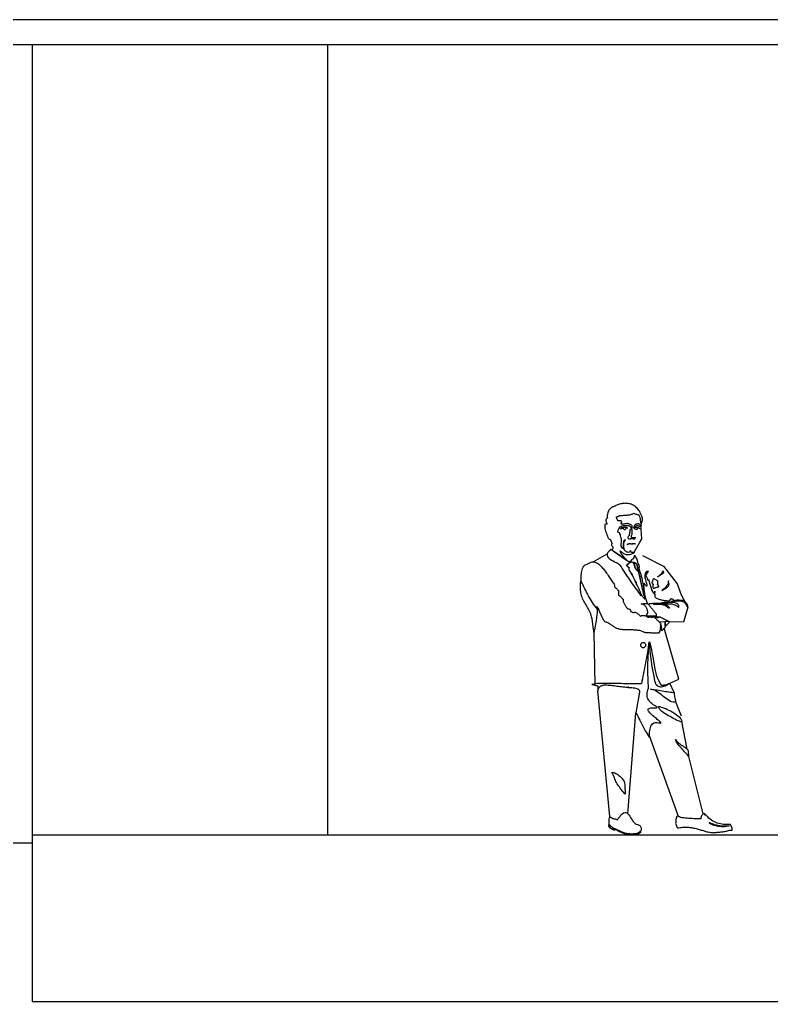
# Model space of a CAD drawing. Extents: x 11 to 592, y 33 to 88.
# Drawn here: x 230.74 to 267.39, y 39.67 to 87.53 of the extents above; entities that cross this region are included whole.
import ezdxf

# ---------------------------------------------------------------- set-up
doc = ezdxf.new("R2010")
doc.units = 0
doc.layers.get('0').update_dxf_attribs({"linetype": 'CONTINUOUS'})
doc.layers.add('MUROS', color=5, linetype='CONTINUOUS')
doc.layers.add('PISO', color=5, linetype='CONTINUOUS')

msp = doc.modelspace()

# ---------------------------------------------------------------- linework, layer by layer
at = {"linetype": 'CONTINUOUS'}
for points in [[(260.369, 61.145), (260.362, 61.154), (260.345, 61.173), (260.322, 61.197), (260.294, 61.227), (260.265, 61.261), (260.229, 61.296), (260.196, 61.335), (260.16, 61.376), (260.127, 61.419), (260.095, 61.46), (260.067, 61.501), (260.045, 61.542), (260.03, 61.58), (260.02, 61.613), (260.02, 61.643), (260.037, 61.624), (260.058, 61.604), (260.082, 61.581), (260.112, 61.557), (260.143, 61.533), (260.181, 61.511), (260.22, 61.49), (260.265, 61.473), (260.311, 61.458), (260.362, 61.451), (260.414, 61.451), (260.47, 61.457), (260.529, 61.471), (260.591, 61.496), (260.654, 61.529), (260.72, 61.576), (260.697, 61.565), (260.671, 61.554), (260.641, 61.548), (260.61, 61.548), (260.58, 61.555), (260.554, 61.574), (260.533, 61.606), (260.52, 61.654), (260.513, 61.609), (260.49, 61.581), (260.46, 61.566), (260.423, 61.561), (260.384, 61.565), (260.348, 61.574), (260.319, 61.585), (260.3, 61.596), (260.278, 61.622), (260.259, 61.639), (260.246, 61.65), (260.237, 61.66), (260.227, 61.669), (260.222, 61.682), (260.214, 61.701), (260.207, 61.727), (260.19, 61.848), (260.188, 61.947), (260.199, 62.023), (260.216, 62.081), (260.238, 62.124), (260.259, 62.154), (260.274, 62.174), (260.279, 62.187), (260.235, 62.163), (260.201, 62.122), (260.175, 62.066), (260.16, 62.003), (260.155, 61.932), (260.158, 61.859), (260.171, 61.787), (260.194, 61.719), (260.128, 61.762), (260.089, 61.809), (260.069, 61.857), (260.063, 61.913), (260.067, 61.973), (260.074, 62.044), (260.084, 62.122), (260.087, 62.212), (260.067, 62.255), (260.052, 62.307), (260.039, 62.361), (260.024, 62.417), (260.005, 62.465), (259.979, 62.506), (259.942, 62.534), (259.894, 62.543), (259.918, 62.64), (259.944, 62.711), (259.976, 62.762), (260.009, 62.797), (260.045, 62.821), (260.082, 62.838), (260.121, 62.855), (260.158, 62.873), (260.438, 62.873), (260.445, 62.864), (260.455, 62.857), (260.464, 62.849), (260.475, 62.844), (260.486, 62.834), (260.5, 62.825), (260.514, 62.812), (260.533, 62.795), (260.542, 62.777), (260.546, 62.758), (260.546, 62.737), (260.542, 62.715), (260.535, 62.696), (260.524, 62.678), (260.507, 62.663), (260.488, 62.652), (260.486, 62.594), (260.483, 62.543), (260.477, 62.499), (260.472, 62.46), (260.462, 62.422), (260.447, 62.389), (260.429, 62.355), (260.403, 62.322), (260.397, 62.305), (260.395, 62.288), (260.397, 62.271), (260.403, 62.256), (260.41, 62.241), (260.419, 62.23), (260.432, 62.219), (260.445, 62.212), (260.459, 62.21), (260.47, 62.212), (260.479, 62.217), (260.488, 62.223), (260.498, 62.227), (260.509, 62.23), (260.52, 62.23), (260.533, 62.227), (260.567, 62.241), (260.602, 62.241), (260.636, 62.232), (260.667, 62.219), (260.697, 62.213), (260.723, 62.219), (260.746, 62.247), (260.764, 62.303), (260.747, 62.286), (260.731, 62.273), (260.718, 62.266), (260.703, 62.262), (260.69, 62.26), (260.677, 62.262), (260.664, 62.264), (260.652, 62.266), (260.576, 62.281), (260.565, 62.323), (260.569, 62.368), (260.58, 62.411), (260.6, 62.445), (260.6, 62.504), (260.608, 62.644), (260.587, 62.687), (260.587, 62.734), (260.595, 62.786), (260.6, 62.846), (260.57, 62.879), (260.539, 62.905), (260.507, 62.926), (260.475, 62.942), (260.442, 62.952), (260.408, 62.959), (260.376, 62.961), (260.343, 62.961), (260.307, 62.957), (260.274, 62.954), (260.24, 62.948), (260.205, 62.942), (260.171, 62.937), (260.136, 62.931), (260.102, 62.929), (260.067, 62.928), (260.071, 62.959), (260.078, 63), (260.086, 63.041), (260.089, 63.071), (260.084, 63.08), (260.071, 63.086), (260.048, 63.092), (260.022, 63.093), (259.994, 63.095), (259.963, 63.097), (259.933, 63.097), (259.905, 63.097), (259.895, 63.12), (259.884, 63.144), (259.871, 63.17), (259.86, 63.196), (259.851, 63.222), (259.841, 63.248), (259.836, 63.272), (259.834, 63.295), (259.853, 63.297), (259.877, 63.304), (259.901, 63.314), (259.927, 63.325), (259.953, 63.334), (259.977, 63.343), (260.002, 63.351), (260.02, 63.353), (260.052, 63.356), (260.089, 63.36), (260.128, 63.364), (260.17, 63.366), (260.214, 63.369), (260.259, 63.371), (260.306, 63.373), (260.352, 63.377), (260.399, 63.382), (260.445, 63.388), (260.488, 63.396), (260.531, 63.405), (260.57, 63.416), (260.608, 63.429), (260.641, 63.446), (260.669, 63.466), (260.695, 63.455), (260.723, 63.446), (260.749, 63.435), (260.777, 63.425), (260.805, 63.418), (260.837, 63.412), (260.869, 63.409), (260.902, 63.407), (260.927, 63.377), (260.945, 63.345), (260.962, 63.312), (260.973, 63.278), (260.982, 63.243), (260.99, 63.205), (260.992, 63.166), (260.994, 63.125), (261.035, 62.86), (261.031, 62.844), (261.023, 62.846), (261.01, 62.86), (260.994, 62.883), (260.973, 62.907), (260.951, 62.929), (260.928, 62.942), (260.904, 62.944), (260.856, 62.944), (260.816, 62.941), (260.783, 62.931), (260.757, 62.918), (260.733, 62.9), (260.712, 62.872), (260.695, 62.834), (260.677, 62.786), (260.854, 62.883), (260.902, 62.859), (260.936, 62.844), (260.958, 62.834), (260.975, 62.831), (260.986, 62.832), (260.997, 62.836), (261.01, 62.844), (261.029, 62.851), (261.027, 62.885), (261.035, 62.928), (261.048, 62.978), (261.066, 63.03), (261.083, 63.082), (261.096, 63.133), (261.105, 63.174), (261.104, 63.207), (261.081, 63.285), (261.055, 63.358), (261.027, 63.425), (260.997, 63.489), (260.966, 63.547), (260.932, 63.601), (260.895, 63.651), (260.857, 63.696), (260.818, 63.737), (260.777, 63.774), (260.734, 63.808), (260.692, 63.835), (260.647, 63.862), (260.6, 63.884), (260.554, 63.903), (260.507, 63.919), (260.459, 63.931), (260.41, 63.94), (260.362, 63.947), (260.313, 63.949), (260.265, 63.951), (260.216, 63.949), (260.168, 63.946), (260.121, 63.938), (260.073, 63.931), (260.026, 63.919), (259.981, 63.906), (259.936, 63.891), (259.892, 63.877), (259.849, 63.858), (259.808, 63.839), (259.769, 63.819), (259.748, 63.809), (259.722, 63.798), (259.69, 63.787), (259.655, 63.772), (259.616, 63.752), (259.573, 63.724), (259.528, 63.686), (259.483, 63.638), (259.467, 63.612), (259.446, 63.578), (259.427, 63.533), (259.411, 63.483), (259.396, 63.427), (259.388, 63.366), (259.388, 63.3), (259.398, 63.233), (259.368, 63.222), (259.345, 63.202), (259.331, 63.172), (259.323, 63.133), (259.323, 63.09), (259.332, 63.041), (259.349, 62.989), (259.377, 62.937), (259.364, 62.935), (259.36, 62.937), (259.351, 62.939), (259.327, 62.929), (259.295, 62.929), (259.275, 62.913), (259.263, 62.881), (259.26, 62.84), (259.263, 62.788), (259.275, 62.728), (259.29, 62.665), (259.308, 62.598), (259.329, 62.529), (259.351, 62.461), (259.375, 62.398), (259.4, 62.342), (259.42, 62.292), (259.441, 62.253), (259.455, 62.227), (259.467, 62.213), (259.476, 62.21), (259.485, 62.208), (259.493, 62.204), (259.502, 62.202), (259.511, 62.199), (259.523, 62.195), (259.534, 62.191), (259.547, 62.187), (259.549, 62.172), (259.556, 62.15), (259.565, 62.122), (259.577, 62.096), (259.586, 62.068), (259.595, 62.046), (259.603, 62.031), (259.605, 62.025), (259.623, 61.992), (259.601, 61.965), (259.595, 61.939), (259.601, 61.913), (259.614, 61.891), (259.633, 61.869), (259.649, 61.85), (259.662, 61.833), (259.668, 61.82), (259.657, 61.813), (259.657, 61.794), (259.659, 61.768), (259.661, 61.744), (259.629, 61.686), (259.647, 61.665), (259.675, 61.637), (259.711, 61.606), (259.741, 61.581), (259.741, 61.581), (260.369, 61.145)], [(260.365, 62.747), (260.362, 62.75), (260.358, 62.754), (260.354, 62.756), (260.35, 62.758), (260.321, 62.769), (260.291, 62.777), (260.259, 62.78), (260.227, 62.782), (260.196, 62.78), (260.166, 62.777), (260.134, 62.769), (260.104, 62.758), (260.097, 62.754), (260.086, 62.749), (260.074, 62.741), (260.063, 62.734), (260.052, 62.724), (260.041, 62.715), (260.033, 62.706), (260.03, 62.696), (260.03, 62.693), (260.045, 62.706), (260.06, 62.715), (260.076, 62.724), (260.095, 62.732), (260.114, 62.739), (260.13, 62.745), (260.147, 62.752), (260.164, 62.76), (260.164, 62.75), (260.164, 62.743), (260.164, 62.734), (260.166, 62.726), (260.179, 62.704), (260.197, 62.689), (260.218, 62.68), (260.242, 62.678), (260.263, 62.683), (260.283, 62.695), (260.298, 62.713), (260.306, 62.737), (260.306, 62.739), (260.306, 62.741), (260.304, 62.743), (260.304, 62.745), (260.304, 62.747), (260.306, 62.75), (260.307, 62.752), (260.309, 62.754), (260.324, 62.754), (260.337, 62.752), (260.348, 62.749), (260.362, 62.743), (260.363, 62.743), (260.363, 62.745), (260.365, 62.745), (260.365, 62.747)], [(260.66, 62.737), (260.664, 62.743), (260.665, 62.749), (260.669, 62.754), (260.673, 62.758), (260.701, 62.769), (260.729, 62.778), (260.757, 62.784), (260.785, 62.79), (260.813, 62.79), (260.843, 62.786), (260.871, 62.78), (260.898, 62.769), (260.904, 62.767), (260.91, 62.765), (260.913, 62.764), (260.919, 62.762), (260.927, 62.756), (260.934, 62.75), (260.945, 62.741), (260.956, 62.73), (260.958, 62.706), (260.947, 62.719), (260.936, 62.73), (260.925, 62.739), (260.915, 62.747), (260.902, 62.752), (260.889, 62.758), (260.874, 62.762), (260.856, 62.767), (260.856, 62.756), (260.854, 62.741), (260.852, 62.726), (260.85, 62.717), (260.837, 62.695), (260.82, 62.68), (260.8, 62.67), (260.779, 62.668), (260.759, 62.674), (260.74, 62.685), (260.725, 62.702), (260.718, 62.726), (260.718, 62.728), (260.72, 62.732), (260.72, 62.734), (260.72, 62.736), (260.72, 62.739), (260.72, 62.747), (260.72, 62.752), (260.72, 62.758), (260.712, 62.758), (260.705, 62.756), (260.697, 62.752), (260.692, 62.749), (260.684, 62.745), (260.677, 62.739), (260.669, 62.736), (260.664, 62.732), (260.662, 62.732), (260.662, 62.734), (260.66, 62.736), (260.66, 62.737)], [(260.345, 61.947), (260.36, 61.949), (260.375, 61.952), (260.391, 61.958), (260.41, 61.964), (260.427, 61.971), (260.444, 61.979), (260.459, 61.984), (260.472, 61.992), (260.481, 61.988), (260.49, 61.986), (260.501, 61.986), (260.511, 61.986), (260.522, 61.986), (260.531, 61.984), (260.541, 61.98), (260.548, 61.975), (260.572, 61.977), (260.598, 61.982), (260.623, 61.988), (260.649, 61.993), (260.671, 61.995), (260.695, 61.995), (260.716, 61.992), (260.736, 61.979), (260.753, 61.971), (260.762, 61.979), (260.761, 61.982), (260.744, 61.971), (260.736, 61.977), (260.727, 61.982), (260.718, 61.984), (260.706, 61.984), (260.697, 61.984), (260.686, 61.982), (260.677, 61.98), (260.667, 61.979), (260.647, 61.973), (260.626, 61.969), (260.61, 61.967), (260.591, 61.965), (260.572, 61.965), (260.555, 61.967), (260.535, 61.971), (260.514, 61.975), (260.492, 61.977), (260.468, 61.975), (260.442, 61.969), (260.416, 61.964), (260.391, 61.956), (260.371, 61.951), (260.354, 61.947), (260.345, 61.947)], [(259.578, 61.699), (259.483, 61.621), (259.422, 61.548), (259.388, 61.483), (259.381, 61.421), (259.394, 61.365), (259.427, 61.313), (259.474, 61.264), (259.534, 61.222), (259.601, 61.181), (259.672, 61.141), (259.744, 61.106), (259.815, 61.071), (259.879, 61.039), (259.935, 61.005), (259.977, 60.974), (260.004, 60.942), (260.058, 60.851), (260.114, 60.759), (260.171, 60.668), (260.231, 60.575), (260.291, 60.483), (260.352, 60.39), (260.416, 60.299), (260.479, 60.207), (260.542, 60.118), (260.606, 60.028), (260.669, 59.939), (260.733, 59.853), (260.794, 59.767), (260.854, 59.685), (260.913, 59.603), (260.971, 59.525), (261.029, 59.449), (261.035, 59.475), (261.031, 59.51), (261.022, 59.551), (261.007, 59.6), (260.986, 59.654), (260.962, 59.71), (260.936, 59.769), (260.908, 59.831), (260.878, 59.892), (260.848, 59.954), (260.818, 60.012), (260.79, 60.068), (260.766, 60.12), (260.744, 60.164), (260.727, 60.204), (260.716, 60.233), (260.701, 60.276), (260.673, 60.334), (260.637, 60.401), (260.596, 60.472), (260.555, 60.543), (260.516, 60.606), (260.485, 60.657), (260.46, 60.688), (260.46, 60.802), (260.444, 60.813), (260.425, 60.824), (260.408, 60.836), (260.391, 60.849), (260.373, 60.864), (260.356, 60.879), (260.337, 60.897), (260.321, 60.918), (260.347, 60.949), (260.375, 60.979), (260.401, 61.007), (260.429, 61.033), (260.457, 61.054), (260.488, 61.071), (260.52, 61.082), (260.554, 61.086), (260.513, 61.089), (260.466, 61.102), (260.418, 61.123), (260.363, 61.149), (260.309, 61.181), (260.252, 61.216), (260.194, 61.255), (260.136, 61.298), (260.076, 61.341), (260.019, 61.384), (259.961, 61.427), (259.907, 61.468), (259.853, 61.507), (259.804, 61.54), (259.757, 61.572), (259.716, 61.596), (259.707, 61.6), (259.696, 61.609), (259.681, 61.622), (259.664, 61.637), (259.647, 61.654), (259.625, 61.673), (259.603, 61.688), (259.578, 61.699)], [(260.727, 61.429), (260.738, 61.395), (260.757, 61.356), (260.777, 61.315), (260.8, 61.272), (260.822, 61.227), (260.841, 61.186), (260.852, 61.147), (260.857, 61.113), (260.856, 61.099), (260.863, 61.069), (260.88, 61.03), (260.9, 60.983), (260.919, 60.934), (260.934, 60.888), (260.941, 60.851), (260.936, 60.824), (260.917, 60.841), (260.912, 60.828), (260.919, 60.787), (260.938, 60.728), (260.96, 60.653), (260.988, 60.571), (261.016, 60.485), (261.042, 60.403), (261.07, 60.299), (261.094, 60.183), (261.117, 60.06), (261.133, 59.933), (261.15, 59.805), (261.161, 59.68), (261.173, 59.562), (261.18, 59.454), (261.176, 59.46), (261.161, 59.527), (261.137, 59.642), (261.109, 59.788), (261.078, 59.948), (261.044, 60.107), (261.014, 60.248), (260.986, 60.356), (260.962, 60.444), (260.939, 60.534), (260.917, 60.621), (260.897, 60.707), (260.876, 60.787), (260.859, 60.862), (260.844, 60.925), (260.833, 60.977), (260.673, 61.063), (260.486, 61.086), (260.524, 61.127), (260.563, 61.166), (260.604, 61.205), (260.641, 61.244), (260.675, 61.285), (260.701, 61.328), (260.72, 61.376), (260.727, 61.429)], [(261.974, 57.912), (261.97, 57.864), (261.961, 57.812), (261.954, 57.759), (261.95, 57.713), (261.879, 57.627), (261.846, 57.627), (261.805, 57.627), (261.76, 57.627), (261.709, 57.627), (261.657, 57.627), (261.601, 57.629), (261.547, 57.629), (261.491, 57.631), (261.437, 57.633), (261.387, 57.634), (261.34, 57.636), (261.297, 57.638), (261.262, 57.642), (261.234, 57.646), (261.214, 57.649), (261.204, 57.655), (261.169, 57.675), (261.133, 57.692), (261.094, 57.709), (261.057, 57.722), (261.018, 57.733), (260.977, 57.743), (260.936, 57.752), (260.893, 57.758), (260.852, 57.763), (260.809, 57.769), (260.764, 57.771), (260.72, 57.772), (260.677, 57.774), (260.632, 57.776), (260.585, 57.776), (260.541, 57.776), (260.496, 57.776), (260.451, 57.776), (260.406, 57.776), (260.36, 57.776), (260.315, 57.778), (260.272, 57.778), (260.227, 57.782), (260.183, 57.784), (260.14, 57.787), (260.097, 57.793), (260.056, 57.799), (260.015, 57.806), (259.974, 57.815), (259.935, 57.826), (259.895, 57.84), (259.858, 57.854), (259.826, 57.868), (259.793, 57.884), (259.757, 57.905), (259.72, 57.927), (259.683, 57.953), (259.646, 57.979), (259.606, 58.005), (259.567, 58.033), (259.528, 58.06), (259.489, 58.084), (259.45, 58.106), (259.413, 58.127), (259.377, 58.143), (259.342, 58.157), (259.308, 58.164), (259.276, 58.168), (259.25, 58.203), (259.222, 58.244), (259.196, 58.291), (259.168, 58.341), (259.142, 58.395), (259.116, 58.451), (259.09, 58.509), (259.064, 58.567), (259.04, 58.623), (259.015, 58.679), (258.993, 58.729), (258.973, 58.777), (258.952, 58.818), (258.933, 58.856), (258.918, 58.884), (258.904, 58.904), (258.885, 58.913), (258.887, 58.878), (258.898, 58.828), (258.904, 58.79), (258.84, 58.871), (258.781, 58.951), (258.723, 59.031), (258.669, 59.113), (258.616, 59.195), (258.566, 59.277), (258.519, 59.361), (258.473, 59.445), (258.426, 59.531), (258.382, 59.616), (258.339, 59.702), (258.294, 59.788), (258.251, 59.876), (258.206, 59.963), (258.161, 60.053), (258.115, 60.142), (258.115, 60.189), (258.115, 60.243), (258.117, 60.304), (258.119, 60.37), (258.122, 60.437), (258.13, 60.508), (258.137, 60.578), (258.15, 60.647), (258.165, 60.713), (258.186, 60.776), (258.208, 60.832), (258.238, 60.882), (258.272, 60.923), (258.313, 60.955), (258.359, 60.974), (258.411, 60.981), (258.521, 61.05), (258.564, 61.072), (258.609, 61.089), (258.652, 61.099), (258.695, 61.1), (258.74, 61.097), (258.782, 61.087), (258.825, 61.072), (258.868, 61.052), (258.911, 61.026), (258.954, 60.998), (258.997, 60.964), (259.038, 60.927), (259.079, 60.888), (259.12, 60.845), (259.161, 60.798), (259.202, 60.752), (259.241, 60.701), (259.28, 60.649), (259.317, 60.597), (259.355, 60.545), (259.392, 60.491), (259.427, 60.439), (259.463, 60.385), (259.498, 60.332), (259.532, 60.282), (259.565, 60.232), (259.597, 60.183), (259.627, 60.137), (259.657, 60.094), (259.687, 60.053), (259.715, 60.015), (259.741, 59.982), (259.741, 59.868), (259.767, 59.855), (259.793, 59.838), (259.817, 59.816), (259.843, 59.793), (259.866, 59.769), (259.888, 59.743), (259.909, 59.719), (259.927, 59.696), (259.927, 59.471), (259.953, 59.458), (259.983, 59.439), (260.013, 59.419), (260.043, 59.393), (260.074, 59.365), (260.104, 59.335), (260.132, 59.303), (260.16, 59.271), (260.16, 59.16), (260.181, 59.132), (260.199, 59.104), (260.218, 59.074), (260.233, 59.042), (260.25, 59.01), (260.265, 58.981), (260.279, 58.951), (260.296, 58.923), (260.313, 58.895), (260.33, 58.871), (260.35, 58.848), (260.371, 58.828), (260.395, 58.813), (260.421, 58.8), (260.451, 58.792), (260.485, 58.79), (260.501, 58.768), (260.516, 58.744), (260.527, 58.714), (260.531, 58.677), (260.548, 58.675), (260.563, 58.671), (260.574, 58.665), (260.587, 58.66), (260.596, 58.651), (260.606, 58.641), (260.615, 58.63), (260.624, 58.619), (260.641, 58.621), (260.658, 58.624), (260.675, 58.628), (260.692, 58.634), (260.706, 58.639), (260.72, 58.645), (260.731, 58.647), (260.742, 58.649), (260.777, 58.636), (260.811, 58.617), (260.846, 58.595), (260.878, 58.57), (260.91, 58.542), (260.941, 58.513), (260.969, 58.481), (260.995, 58.449), (261.018, 58.459), (261.04, 58.468), (261.063, 58.475), (261.087, 58.481), (261.109, 58.485), (261.133, 58.486), (261.156, 58.486), (261.18, 58.486), (261.202, 58.483), (261.225, 58.477), (261.247, 58.47), (261.268, 58.459), (261.288, 58.447), (261.309, 58.432), (261.327, 58.416), (261.346, 58.395), (261.365, 58.397), (261.383, 58.399), (261.404, 58.403), (261.426, 58.408), (261.448, 58.414), (261.469, 58.418), (261.488, 58.419), (261.506, 58.421), (261.555, 58.363), (261.6, 58.421), (261.618, 58.421), (261.637, 58.419), (261.659, 58.419), (261.68, 58.418), (261.702, 58.416), (261.726, 58.414), (261.749, 58.412), (261.773, 58.412), (261.795, 58.41), (261.818, 58.41), (261.838, 58.41), (261.86, 58.41), (261.879, 58.412), (261.898, 58.414), (261.913, 58.418), (261.928, 58.421), (261.915, 58.395), (261.892, 58.38), (261.866, 58.375), (261.836, 58.376), (261.801, 58.38), (261.765, 58.388), (261.728, 58.393), (261.693, 58.395), (261.711, 58.375), (261.728, 58.354), (261.747, 58.334), (261.765, 58.315), (261.786, 58.294), (261.805, 58.276), (261.825, 58.257), (261.844, 58.239), (261.862, 58.22), (261.883, 58.201), (261.901, 58.183), (261.922, 58.162), (261.941, 58.143), (261.959, 58.123), (261.976, 58.102), (261.995, 58.082), (261.991, 58.061), (261.984, 58.039), (261.976, 58.019), (261.972, 57.996), (261.995, 57.972), (262.006, 57.959), (262.011, 57.953), (262.01, 57.953), (262.004, 57.951), (261.997, 57.948), (261.985, 57.935), (261.974, 57.912)], [(260.537, 61.08), (260.522, 61.078), (260.485, 61.065), (260.449, 61.043), (260.416, 61.009), (260.382, 60.968), (260.348, 60.918), (260.36, 60.906), (260.371, 60.893), (260.382, 60.88), (260.395, 60.867), (260.408, 60.854), (260.423, 60.841), (260.436, 60.83), (260.451, 60.819), (260.451, 60.808), (260.451, 60.808)], [(261.139, 59.633), (261.122, 59.695), (261.087, 59.846), (261.055, 59.999), (261.025, 60.148), (260.994, 60.293), (260.958, 60.431), (260.919, 60.556), (260.902, 60.597), (260.887, 60.625), (260.872, 60.647), (260.857, 60.664), (260.841, 60.679), (260.822, 60.696), (260.798, 60.718), (260.768, 60.75), (260.762, 60.778), (260.749, 60.811), (260.74, 60.841), (260.742, 60.862), (260.74, 60.897), (260.736, 60.929), (260.729, 60.959), (260.72, 60.985), (260.706, 61.009), (260.688, 61.031), (260.667, 61.05), (260.641, 61.067), (260.641, 61.067), (260.641, 61.067)], [(260.649, 61.084), (260.675, 61.082), (260.701, 61.074), (260.725, 61.063), (260.749, 61.048), (260.774, 61.031), (260.796, 61.013), (260.816, 60.992), (260.835, 60.97), (260.837, 60.91), (260.843, 60.86), (260.852, 60.815), (260.863, 60.774), (260.878, 60.735), (260.893, 60.694), (260.91, 60.651), (260.928, 60.601), (260.872, 60.646), (260.828, 60.692), (260.792, 60.744), (260.762, 60.8), (260.734, 60.862), (260.708, 60.929), (260.68, 61.002), (260.649, 61.084)], [(260.526, 60.591), (260.537, 60.578), (260.561, 60.547), (260.583, 60.509), (260.604, 60.472), (260.624, 60.431), (260.641, 60.394), (260.641, 60.394)], [(261.167, 59.866), (261.169, 59.76), (261.178, 59.65), (261.195, 59.542), (261.217, 59.434), (261.245, 59.329), (261.277, 59.229), (261.309, 59.132), (261.344, 59.044), (261.361, 59.05), (261.389, 59.053), (261.422, 59.059), (261.462, 59.063), (261.506, 59.068), (261.555, 59.072), (261.605, 59.076), (261.657, 59.079), (261.709, 59.081), (261.76, 59.083), (261.808, 59.083), (261.855, 59.083), (261.894, 59.081), (261.928, 59.079), (261.954, 59.076), (261.972, 59.07), (262, 59.085), (262.028, 59.098), (262.06, 59.109), (262.092, 59.117), (262.125, 59.124), (262.161, 59.13), (262.196, 59.133), (262.23, 59.137), (262.265, 59.139), (262.3, 59.139), (262.334, 59.139), (262.368, 59.139), (262.399, 59.139), (262.431, 59.137), (262.461, 59.137), (262.487, 59.137), (262.53, 59.186), (262.623, 59.186), (262.619, 59.215), (262.608, 59.24), (262.591, 59.258), (262.571, 59.273), (262.548, 59.286), (262.524, 59.294), (262.502, 59.297), (262.483, 59.299), (262.39, 59.186), (262.351, 59.186), (262.308, 59.187), (262.267, 59.191), (262.222, 59.197), (262.179, 59.202), (262.135, 59.21), (262.092, 59.219), (262.047, 59.229), (262.004, 59.24), (261.961, 59.253), (261.92, 59.266), (261.879, 59.281), (261.842, 59.297), (261.805, 59.316), (261.771, 59.335), (261.739, 59.355), (261.717, 59.385), (261.717, 59.465), (261.713, 59.609), (261.702, 59.674), (261.682, 59.518), (261.644, 59.573), (261.603, 59.648), (261.564, 59.739), (261.525, 59.84), (261.49, 59.941), (261.462, 60.041), (261.445, 60.131), (261.437, 60.205), (261.368, 60.205), (261.365, 60.23), (261.357, 60.256), (261.344, 60.288), (261.331, 60.319), (261.314, 60.349), (261.299, 60.381), (261.286, 60.407), (261.275, 60.431), (261.284, 60.453), (261.296, 60.478), (261.309, 60.504), (261.324, 60.53), (261.34, 60.556), (261.355, 60.582), (261.374, 60.606), (261.391, 60.629), (261.297, 60.629), (261.242, 60.532), (261.221, 60.435), (261.225, 60.336), (261.247, 60.241), (261.273, 60.146), (261.297, 60.056), (261.309, 59.971), (261.297, 59.892), (261.286, 59.915), (261.273, 59.939), (261.256, 59.965), (261.24, 59.989), (261.223, 60.012), (261.206, 60.032), (261.193, 60.049), (261.182, 60.064), (261.174, 59.987), (261.161, 59.952), (261.156, 59.924), (261.167, 59.866)], [(262.097, 60.666), (262.077, 60.612), (262.052, 60.565), (262.025, 60.522), (261.993, 60.483), (261.957, 60.448), (261.918, 60.418), (261.877, 60.388), (261.831, 60.362), (262.148, 60.571), (262.144, 60.591), (262.133, 60.614), (262.116, 60.638), (262.097, 60.666)], [(258.812, 58.908), (258.816, 58.902), (258.846, 58.856), (258.874, 58.811), (258.9, 58.77), (258.894, 58.707), (258.889, 58.619), (258.879, 58.509), (258.866, 58.378), (258.848, 58.227), (258.82, 58.056), (258.784, 57.866), (258.736, 57.657), (258.732, 57.672), (258.726, 57.73), (258.717, 57.819), (258.704, 57.933), (258.689, 58.06), (258.67, 58.19), (258.648, 58.313), (258.624, 58.421), (258.605, 58.49), (258.581, 58.557), (258.555, 58.623), (258.525, 58.688), (258.493, 58.753), (258.46, 58.817), (258.424, 58.88), (258.389, 58.941), (258.354, 59.005), (258.316, 59.066), (258.283, 59.128), (258.247, 59.189), (258.216, 59.251), (258.186, 59.314), (258.16, 59.376), (258.135, 59.439), (258.111, 59.518), (258.094, 59.616), (258.081, 59.728), (258.074, 59.846), (258.074, 59.959), (258.079, 60.064), (258.094, 60.15), (258.115, 60.207), (258.115, 60.207), (258.115, 60.207)], [(260.805, 60.038), (260.805, 60.086), (260.781, 60.116), (260.757, 60.15), (260.736, 60.187), (260.725, 60.207), (260.725, 60.209)], [(260.725, 60.209), (260.725, 60.209)], [(260.805, 60.038), (260.805, 60.038)], [(261.853, 60.019), (261.853, 60.161), (261.834, 60.174), (261.81, 60.189), (261.784, 60.207), (261.756, 60.226), (261.728, 60.245), (261.698, 60.26), (261.67, 60.269), (261.642, 60.273), (261.628, 60.25), (261.614, 60.224), (261.605, 60.198), (261.596, 60.172), (261.587, 60.146), (261.577, 60.12), (261.566, 60.095), (261.551, 60.073), (261.62, 59.987), (261.607, 59.946), (261.601, 59.903), (261.607, 59.861), (261.62, 59.82), (261.655, 59.821), (261.691, 59.829), (261.724, 59.836), (261.76, 59.847), (261.795, 59.857), (261.831, 59.864), (261.864, 59.872), (261.9, 59.874), (261.896, 59.896), (261.888, 59.918), (261.879, 59.941), (261.875, 59.961), (261.866, 59.963), (261.857, 59.971), (261.846, 59.98), (261.838, 59.991), (261.834, 60), (261.834, 60.01), (261.84, 60.017), (261.853, 60.019)], [(262.364, 60.168), (262.362, 60.137), (262.358, 60.099), (262.353, 60.064), (262.351, 60.03), (262.323, 59.997), (262.299, 59.961), (262.274, 59.926), (262.252, 59.889), (262.226, 59.853), (262.196, 59.82), (262.162, 59.792), (262.123, 59.767), (262.118, 59.765), (262.108, 59.758), (262.097, 59.749), (262.086, 59.739), (262.073, 59.726), (262.062, 59.715), (262.052, 59.706), (262.047, 59.698), (262.066, 59.708), (262.088, 59.719), (262.114, 59.732), (262.142, 59.747), (262.172, 59.764), (262.202, 59.78), (262.232, 59.801), (262.263, 59.823), (262.291, 59.846), (262.319, 59.868), (262.343, 59.894), (262.364, 59.92), (262.381, 59.946), (262.394, 59.974), (262.401, 60.002), (262.401, 60.03), (262.394, 60.064), (262.377, 60.12), (262.364, 60.166), (262.364, 60.168)], [(261.027, 59.525), (261.035, 59.506), (261.059, 59.45), (261.066, 59.45), (261.085, 59.435), (261.109, 59.409), (261.139, 59.378), (261.167, 59.346), (261.191, 59.318), (261.208, 59.301), (261.21, 59.297), (261.21, 59.408), (261.176, 59.508), (261.176, 59.508)], [(261.324, 59.072), (261.357, 59.044), (261.391, 59.016), (261.421, 58.986), (261.45, 58.956), (261.48, 58.925), (261.508, 58.893), (261.534, 58.859), (261.56, 58.828), (261.587, 58.794), (261.613, 58.761), (261.637, 58.727), (261.663, 58.693), (261.687, 58.66), (261.713, 58.626), (261.737, 58.595), (261.764, 58.563), (261.764, 58.449), (261.346, 58.449), (261.299, 58.507), (261.368, 58.589), (261.366, 58.626), (261.363, 58.665), (261.355, 58.705), (261.344, 58.744), (261.331, 58.783), (261.314, 58.82), (261.297, 58.858), (261.277, 58.891), (261.253, 58.923), (261.229, 58.953), (261.202, 58.979), (261.173, 59.001), (261.143, 59.02), (261.111, 59.033), (261.078, 59.04), (261.044, 59.044), (261.061, 59.051), (261.079, 59.057), (261.096, 59.057), (261.113, 59.059), (261.132, 59.059), (261.148, 59.059), (261.165, 59.064), (261.182, 59.072), (261.324, 59.072)], [(262.148, 59.104), (262.189, 59.105), (262.235, 59.109), (262.287, 59.115), (262.342, 59.12), (262.399, 59.126), (262.459, 59.13), (262.519, 59.132), (262.576, 59.132), (262.632, 59.128), (262.685, 59.119), (262.733, 59.105), (262.774, 59.085), (262.809, 59.057), (262.836, 59.022), (262.852, 58.979), (262.858, 58.925), (262.858, 58.869), (262.819, 58.906), (262.778, 58.94), (262.735, 58.966), (262.69, 58.988), (262.645, 59.005), (262.599, 59.018), (262.55, 59.027), (262.502, 59.035), (262.452, 59.038), (262.401, 59.04), (262.351, 59.04), (262.3, 59.04), (262.248, 59.038), (262.198, 59.036), (262.148, 59.035), (262.097, 59.035), (262.114, 59.033), (262.133, 59.031), (262.155, 59.025), (262.179, 59.02), (262.205, 59.012), (262.232, 59.003), (262.258, 58.992), (262.284, 58.979), (262.31, 58.966), (262.334, 58.951), (262.356, 58.934), (262.375, 58.917), (262.392, 58.9), (262.403, 58.88), (262.412, 58.861), (262.414, 58.841), (262.409, 58.841), (262.403, 58.843), (262.396, 58.844), (262.388, 58.848), (262.379, 58.85), (262.369, 58.852), (262.36, 58.854), (262.351, 58.854), (262.328, 58.876), (262.302, 58.899), (262.273, 58.923), (262.239, 58.945), (262.203, 58.964), (262.168, 58.981), (262.133, 58.99), (262.097, 58.994), (262.073, 59.02), (261.654, 59.02), (261.629, 59.048), (261.654, 59.076), (261.687, 59.076), (261.719, 59.074), (261.752, 59.072), (261.786, 59.068), (261.818, 59.066), (261.849, 59.063), (261.881, 59.061), (261.913, 59.059), (261.944, 59.059), (261.974, 59.059), (262.004, 59.061), (262.034, 59.064), (262.064, 59.07), (262.092, 59.079), (262.12, 59.091), (262.148, 59.104)], [(263.074, 59.214), (263.041, 59.214), (263.009, 59.215), (262.977, 59.217), (262.947, 59.219), (262.916, 59.221), (262.886, 59.223), (262.858, 59.225), (262.828, 59.225), (262.798, 59.225), (262.77, 59.223), (262.74, 59.219), (262.712, 59.214), (262.683, 59.208), (262.653, 59.199), (262.623, 59.187), (262.591, 59.173), (262.638, 59.18), (262.685, 59.187), (262.731, 59.193), (262.78, 59.199), (262.828, 59.201), (262.877, 59.202), (262.923, 59.199), (262.97, 59.193), (263.013, 59.184), (263.056, 59.169), (263.097, 59.15), (263.134, 59.126), (263.169, 59.096), (263.201, 59.059), (263.227, 59.016), (263.251, 58.966), (263.253, 58.958), (263.259, 58.951), (263.268, 58.941), (263.277, 58.93), (263.289, 58.919), (263.3, 58.91), (263.309, 58.902), (263.315, 58.895), (263.311, 58.945), (263.298, 58.99), (263.277, 59.031), (263.255, 59.068), (263.227, 59.104), (263.197, 59.137), (263.167, 59.169), (263.138, 59.201), (263.074, 59.214)], [(261.972, 58.106), (261.972, 58.166), (262.181, 58.194), (262.185, 58.125), (262.192, 58.052), (262.2, 57.977), (262.203, 57.91), (262.185, 57.888), (262.166, 57.864), (262.146, 57.838), (262.123, 57.813), (262.101, 57.791), (262.08, 57.769), (262.062, 57.752), (262.043, 57.739), (262.03, 57.774), (262.026, 57.799), (262.03, 57.821), (262.043, 57.853), (262.039, 57.879), (262.032, 57.912), (262.025, 57.953), (262.021, 57.994), (261.984, 58.039), (261.984, 58.039)], [(262.203, 58.194), (262.207, 58.134), (262.217, 58.084), (262.224, 58.037), (262.228, 57.994), (262.254, 58), (262.28, 58.013), (262.304, 58.033), (262.33, 58.058), (262.353, 58.086), (262.375, 58.116), (262.396, 58.142), (262.414, 58.166), (262.203, 58.194)], [(261.421, 57.183), (261.402, 57.06), (261.383, 56.933), (261.363, 56.807), (261.34, 56.678), (261.318, 56.549), (261.294, 56.419), (261.271, 56.288), (261.247, 56.158), (261.221, 56.029), (261.197, 55.901), (261.171, 55.772), (261.146, 55.647), (261.122, 55.522), (261.096, 55.401), (261.074, 55.282), (261.05, 55.164), (261.044, 55.16), (261.027, 55.159), (261.001, 55.157), (260.966, 55.155), (260.923, 55.153), (260.872, 55.153), (260.815, 55.153), (260.749, 55.153), (260.679, 55.153), (260.604, 55.153), (260.522, 55.155), (260.438, 55.155), (260.35, 55.157), (260.261, 55.159), (260.17, 55.159), (260.076, 55.16), (259.981, 55.162), (259.886, 55.164), (259.793, 55.166), (259.7, 55.166), (259.608, 55.168), (259.521, 55.168), (259.435, 55.17), (259.353, 55.17), (259.275, 55.17), (259.202, 55.17), (259.135, 55.17), (259.075, 55.168), (259.021, 55.168), (258.974, 55.166), (258.935, 55.164), (258.905, 55.16), (258.628, 55.125), (258.652, 55.121), (258.687, 55.114), (258.73, 55.101), (258.777, 55.088), (258.822, 55.075), (258.864, 55.062), (258.9, 55.054), (258.924, 55.05), (258.93, 54.963), (258.928, 54.903), (258.926, 54.857), (258.935, 54.802), (258.937, 54.843), (258.945, 54.881), (258.956, 54.914), (258.971, 54.944), (258.989, 54.972), (259.01, 54.996), (259.034, 55.019), (259.06, 55.037), (259.088, 55.052), (259.116, 55.065), (259.146, 55.077), (259.178, 55.086), (259.209, 55.091), (259.239, 55.097), (259.269, 55.099), (259.299, 55.099), (259.366, 55.097), (259.435, 55.093), (259.504, 55.088), (259.575, 55.08), (259.646, 55.071), (259.716, 55.062), (259.787, 55.052), (259.86, 55.043), (259.933, 55.032), (260.005, 55.022), (260.078, 55.013), (260.149, 55.006), (260.222, 54.998), (260.293, 54.993), (260.363, 54.991), (260.434, 54.989), (260.41, 54.981), (260.406, 54.976), (260.418, 54.972), (260.445, 54.972), (260.485, 54.97), (260.533, 54.968), (260.589, 54.967), (260.649, 54.963), (260.71, 54.955), (260.77, 54.944), (260.826, 54.929), (260.876, 54.907), (260.919, 54.879), (260.949, 54.845), (260.964, 54.802), (260.964, 54.75), (260.787, 53.738), (260.841, 53.635), (260.889, 53.542), (260.932, 53.458), (260.971, 53.38), (261.007, 53.309), (261.038, 53.242), (261.07, 53.179), (261.102, 53.117), (261.133, 53.056), (261.165, 52.994), (261.201, 52.931), (261.24, 52.864), (261.283, 52.791), (261.331, 52.712), (261.385, 52.627), (261.447, 52.532), (261.447, 52.543), (261.445, 52.571), (261.445, 52.614), (261.443, 52.67), (261.445, 52.733), (261.448, 52.804), (261.458, 52.876), (261.471, 52.953), (261.491, 53.026), (261.517, 53.093), (261.553, 53.154), (261.598, 53.207), (261.652, 53.244), (261.717, 53.266), (261.797, 53.272), (261.888, 53.255), (261.931, 53.244), (261.965, 53.238), (261.985, 53.238), (261.997, 53.244), (261.998, 53.253), (261.993, 53.266), (261.978, 53.285), (261.957, 53.305), (261.931, 53.33), (261.901, 53.358), (261.864, 53.385), (261.827, 53.419), (261.784, 53.453), (261.741, 53.488), (261.696, 53.523), (261.652, 53.561), (261.609, 53.598), (261.566, 53.635), (261.525, 53.673), (261.488, 53.71), (261.454, 53.745), (261.426, 53.781), (261.404, 53.814), (261.387, 53.844), (261.378, 53.872), (261.376, 53.898), (261.383, 53.922), (261.4, 53.941), (261.426, 53.956), (261.465, 53.969), (261.516, 53.977), (261.579, 53.978), (261.644, 53.978), (261.696, 53.98), (261.737, 53.982), (261.771, 53.984), (261.793, 53.988), (261.808, 53.993), (261.814, 53.999), (261.812, 54.006), (261.805, 54.016), (261.792, 54.027), (261.773, 54.04), (261.749, 54.055), (261.723, 54.072), (261.693, 54.09), (261.659, 54.111), (261.626, 54.135), (261.59, 54.161), (261.553, 54.189), (261.517, 54.221), (261.484, 54.256), (261.45, 54.293), (261.421, 54.334), (261.394, 54.377), (261.37, 54.426), (261.352, 54.476), (261.338, 54.53), (261.331, 54.59), (261.329, 54.651), (261.335, 54.719), (261.35, 54.788), (261.372, 54.864), (261.404, 54.942), (261.38, 55.328), (261.37, 55.716), (261.372, 56.093), (261.381, 56.438), (261.394, 56.736), (261.407, 56.969), (261.417, 57.125), (261.421, 57.183)], [(261.135, 57.17), (261.16, 57.168), (261.182, 57.159), (261.202, 57.148), (261.219, 57.131), (261.234, 57.112), (261.245, 57.09), (261.253, 57.066), (261.255, 57.04), (261.253, 57.014), (261.245, 56.989), (261.234, 56.967), (261.219, 56.948), (261.202, 56.932), (261.182, 56.92), (261.16, 56.911), (261.135, 56.909), (261.111, 56.911), (261.089, 56.92), (261.068, 56.932), (261.051, 56.948), (261.036, 56.967), (261.025, 56.989), (261.018, 57.014), (261.016, 57.04), (261.018, 57.066), (261.025, 57.09), (261.036, 57.112), (261.051, 57.131), (261.068, 57.148), (261.089, 57.159), (261.111, 57.168), (261.135, 57.17)], [(262.438, 55.187), (262.416, 55.172), (262.394, 55.157), (262.371, 55.144), (262.347, 55.133), (262.323, 55.123), (262.3, 55.114), (262.274, 55.104), (262.25, 55.099), (262.226, 55.093), (262.2, 55.088), (262.174, 55.084), (262.148, 55.08), (262.123, 55.078), (262.097, 55.077), (262.071, 55.075), (262.045, 55.075), (261.972, 55.175), (261.909, 55.285), (261.855, 55.405), (261.81, 55.531), (261.771, 55.666), (261.736, 55.804), (261.708, 55.947), (261.682, 56.093), (261.657, 56.238), (261.633, 56.385), (261.609, 56.531), (261.583, 56.674), (261.555, 56.814), (261.523, 56.948), (261.486, 57.079), (261.441, 57.2), (261.447, 56.963), (261.465, 56.721), (261.491, 56.479), (261.525, 56.236), (261.564, 55.996), (261.607, 55.759), (261.65, 55.526), (261.695, 55.298), (261.717, 55.216), (261.745, 55.151), (261.782, 55.099), (261.825, 55.06), (261.872, 55.032), (261.922, 55.015), (261.976, 55.009), (262.032, 55.011), (262.09, 55.019), (262.146, 55.034), (262.203, 55.054), (262.258, 55.078), (262.31, 55.104), (262.356, 55.133), (262.401, 55.159), (262.438, 55.187)], [(261.488, 54.885), (261.54, 54.885), (261.6, 54.881), (261.667, 54.873), (261.739, 54.864), (261.818, 54.853), (261.898, 54.842), (261.982, 54.827), (262.066, 54.812), (262.149, 54.799), (262.233, 54.784), (262.314, 54.771), (262.392, 54.758), (262.465, 54.748), (262.532, 54.741), (262.593, 54.735), (262.645, 54.734), (262.647, 54.687), (262.653, 54.631), (262.66, 54.571), (262.671, 54.51), (262.683, 54.45), (262.694, 54.394), (262.705, 54.348), (262.716, 54.31), (262.668, 54.251), (262.593, 54.258), (262.52, 54.277), (262.448, 54.308), (262.375, 54.348), (262.302, 54.396), (262.23, 54.448), (262.157, 54.506), (262.084, 54.564), (262.011, 54.624), (261.939, 54.679), (261.864, 54.734), (261.792, 54.782), (261.717, 54.823), (261.641, 54.855), (261.564, 54.875), (261.488, 54.885)], [(261.879, 54.051), (261.943, 54.038), (262.011, 54.021), (262.082, 53.999), (262.157, 53.971), (262.235, 53.941), (262.314, 53.906), (262.392, 53.868), (262.472, 53.827), (262.548, 53.784), (262.625, 53.738), (262.698, 53.689), (262.768, 53.641), (262.834, 53.589), (262.893, 53.537), (262.947, 53.484), (262.996, 53.43), (263, 53.387), (263.007, 53.348), (263.015, 53.313), (263.018, 53.287), (262.966, 53.302), (262.905, 53.324), (262.836, 53.352), (262.763, 53.385), (262.686, 53.423), (262.606, 53.462), (262.526, 53.507), (262.446, 53.551), (262.366, 53.596), (262.291, 53.641), (262.222, 53.686), (262.157, 53.727), (262.101, 53.766), (262.054, 53.801), (262.019, 53.831), (261.995, 53.855), (261.97, 53.878), (261.95, 53.902), (261.933, 53.928), (261.92, 53.954), (261.907, 53.98), (261.898, 54.006), (261.888, 54.029), (261.879, 54.051)], [(263.343, 51.614), (263.32, 51.648), (263.29, 51.689), (263.251, 51.734), (263.207, 51.784), (263.158, 51.838), (263.106, 51.894), (263.052, 51.952), (262.998, 52.011), (262.944, 52.073), (262.892, 52.131), (262.845, 52.19), (262.804, 52.246), (262.768, 52.3), (262.74, 52.351), (262.724, 52.396), (262.718, 52.437), (262.742, 52.396), (262.77, 52.356), (262.802, 52.321), (262.839, 52.287), (262.877, 52.256), (262.918, 52.226), (262.959, 52.196), (263.003, 52.168), (263.046, 52.14), (263.089, 52.112), (263.132, 52.084), (263.175, 52.056), (263.216, 52.026), (263.253, 51.995), (263.289, 51.961), (263.32, 51.926), (263.324, 51.857), (263.331, 51.778), (263.339, 51.698), (263.343, 51.614)], [(260.253, 49.772), (260.214, 49.821), (260.175, 49.869), (260.134, 49.92), (260.095, 49.968), (260.056, 50.02), (260.017, 50.071), (259.979, 50.123), (259.942, 50.175), (259.907, 50.229), (259.873, 50.283), (259.841, 50.337), (259.812, 50.393), (259.784, 50.449), (259.759, 50.507), (259.737, 50.565), (259.718, 50.622), (259.709, 50.645), (259.698, 50.667), (259.685, 50.693), (259.67, 50.719), (259.655, 50.747), (259.638, 50.773), (259.621, 50.798), (259.603, 50.822), (259.633, 50.833), (259.668, 50.833), (259.707, 50.826), (259.752, 50.809), (259.8, 50.787), (259.851, 50.757), (259.901, 50.723), (259.951, 50.686), (260, 50.645), (260.048, 50.6), (260.091, 50.555), (260.132, 50.509), (260.166, 50.464), (260.196, 50.419), (260.216, 50.378), (260.229, 50.339), (260.244, 50.212), (260.25, 50.065), (260.253, 49.912), (260.253, 49.772)], [(259.508, 48.691), (259.515, 48.674), (259.532, 48.665), (259.547, 48.654), (259.554, 48.637), (259.571, 48.635), (259.586, 48.631), (259.597, 48.627), (259.61, 48.62), (259.62, 48.611), (259.629, 48.601), (259.638, 48.592), (259.647, 48.583), (259.675, 48.581), (259.705, 48.577), (259.739, 48.572), (259.772, 48.564), (259.804, 48.555), (259.832, 48.545), (259.858, 48.534), (259.879, 48.523), (259.925, 48.583), (259.931, 48.596), (259.942, 48.613), (259.961, 48.633), (259.981, 48.655), (260, 48.678), (260.019, 48.698), (260.03, 48.717), (260.035, 48.732), (260.11, 48.81), (260.177, 48.859), (260.238, 48.881), (260.294, 48.879), (260.347, 48.857), (260.393, 48.818), (260.438, 48.767), (260.481, 48.706), (260.522, 48.639), (260.563, 48.57), (260.606, 48.503), (260.649, 48.439), (260.695, 48.383), (260.744, 48.339), (260.798, 48.311), (260.856, 48.299), (260.887, 48.284), (260.915, 48.271), (260.943, 48.256), (260.968, 48.24), (260.99, 48.221), (261.009, 48.197), (261.023, 48.167), (261.033, 48.132), (261.033, 48.098), (261.033, 48.063), (261.031, 48.031), (261.027, 48.001), (261.02, 47.977), (261.005, 47.958), (260.986, 47.947), (260.96, 47.947), (260.979, 47.943), (260.992, 47.941), (260.997, 47.94), (261.001, 47.938), (260.999, 47.93), (260.997, 47.921), (260.994, 47.906), (260.992, 47.884), (260.934, 47.852), (260.872, 47.826), (260.805, 47.807), (260.736, 47.792), (260.664, 47.785), (260.589, 47.783), (260.511, 47.787), (260.432, 47.794), (260.352, 47.809), (260.272, 47.828), (260.19, 47.852), (260.11, 47.882), (260.032, 47.917), (259.953, 47.956), (259.877, 48.001), (259.802, 48.05), (259.785, 48.044), (259.767, 48.042), (259.746, 48.042), (259.726, 48.044), (259.702, 48.048), (259.677, 48.055), (259.653, 48.063), (259.631, 48.074), (259.606, 48.087), (259.584, 48.1), (259.562, 48.117), (259.541, 48.133), (259.524, 48.152), (259.508, 48.174), (259.495, 48.195), (259.485, 48.219), (259.483, 48.288), (259.48, 48.348), (259.476, 48.4), (259.474, 48.45), (259.474, 48.503), (259.478, 48.557), (259.489, 48.618), (259.508, 48.691)], [(264.157, 48.808), (264.042, 48.808), (264.023, 48.784), (264.005, 48.754), (263.986, 48.723), (263.971, 48.691), (263.956, 48.657), (263.947, 48.626), (263.945, 48.598), (263.949, 48.573), (263.893, 48.573), (263.829, 48.573), (263.76, 48.573), (263.686, 48.575), (263.607, 48.575), (263.527, 48.579), (263.443, 48.583), (263.361, 48.586), (263.277, 48.594), (263.197, 48.603), (263.119, 48.613), (263.044, 48.626), (262.974, 48.642), (262.91, 48.659), (262.854, 48.682), (262.806, 48.706), (262.791, 48.7), (262.778, 48.687), (262.768, 48.669), (262.761, 48.644), (262.755, 48.62), (262.748, 48.598), (262.742, 48.577), (262.735, 48.564), (262.735, 48.514), (262.735, 48.46), (262.729, 48.404), (262.718, 48.355), (262.726, 48.322), (262.742, 48.271), (262.757, 48.221), (262.765, 48.187), (262.787, 48.156), (262.789, 48.154), (262.796, 48.152), (262.808, 48.146), (262.821, 48.143), (262.834, 48.137), (262.847, 48.132), (262.86, 48.13), (262.869, 48.128), (262.933, 48.141), (262.996, 48.15), (263.057, 48.158), (263.117, 48.161), (263.177, 48.165), (263.235, 48.165), (263.29, 48.163), (263.346, 48.16), (263.402, 48.154), (263.455, 48.146), (263.509, 48.139), (263.561, 48.13), (263.611, 48.119), (263.663, 48.107), (263.712, 48.094), (263.762, 48.081), (263.813, 48.068), (263.861, 48.053), (263.91, 48.04), (263.958, 48.025), (264.006, 48.01), (264.055, 47.995), (264.102, 47.982), (264.15, 47.969), (264.198, 47.956), (264.247, 47.943), (264.295, 47.932), (264.346, 47.921), (264.394, 47.912), (264.445, 47.904), (264.495, 47.899), (264.545, 47.893), (264.581, 47.899), (264.62, 47.902), (264.659, 47.906), (264.7, 47.91), (264.743, 47.915), (264.786, 47.919), (264.83, 47.923), (264.877, 47.926), (264.924, 47.93), (264.97, 47.936), (265.017, 47.941), (265.064, 47.949), (265.112, 47.954), (265.159, 47.964), (265.205, 47.973), (265.252, 47.982), (265.289, 47.999), (265.33, 48.009), (265.369, 48.014), (265.405, 48.014), (265.436, 48.012), (265.459, 48.012), (265.47, 48.014), (265.468, 48.022), (265.472, 48.119), (265.401, 48.288), (265.312, 48.288), (265.224, 48.29), (265.138, 48.294), (265.056, 48.301), (264.976, 48.311), (264.899, 48.324), (264.823, 48.34), (264.75, 48.361), (264.678, 48.387), (264.607, 48.419), (264.538, 48.456), (264.469, 48.499), (264.402, 48.551), (264.335, 48.609), (264.269, 48.676), (264.204, 48.751), (264.187, 48.749), (264.17, 48.747), (264.157, 48.747), (264.146, 48.747), (264.141, 48.752), (264.139, 48.764), (264.144, 48.78), (264.157, 48.808)], [(264.381, 48.383), (264.437, 48.359), (264.491, 48.339), (264.547, 48.318), (264.601, 48.299), (264.655, 48.284), (264.711, 48.271), (264.765, 48.258), (264.821, 48.249), (264.879, 48.24), (264.939, 48.234), (264.998, 48.23), (265.06, 48.227), (265.125, 48.227), (265.192, 48.227), (265.261, 48.23), (265.334, 48.234), (265.284, 48.219), (265.233, 48.208), (265.185, 48.199), (265.136, 48.191), (265.09, 48.187), (265.043, 48.186), (264.996, 48.186), (264.952, 48.187), (264.907, 48.191), (264.862, 48.197), (264.817, 48.202), (264.773, 48.21), (264.73, 48.219), (264.687, 48.228), (264.642, 48.24), (264.599, 48.251), (264.586, 48.253), (264.571, 48.258), (264.553, 48.266), (264.534, 48.275), (264.515, 48.284), (264.499, 48.294), (264.486, 48.303), (264.476, 48.311), (264.461, 48.311), (264.446, 48.312), (264.431, 48.316), (264.417, 48.322), (264.404, 48.327), (264.39, 48.335), (264.379, 48.344), (264.368, 48.355), (264.364, 48.374), (264.359, 48.385), (264.363, 48.389), (264.381, 48.383)], [(259.496, 48.294), (259.511, 48.268), (259.532, 48.242), (259.56, 48.215), (259.592, 48.191), (259.627, 48.165), (259.666, 48.143), (259.709, 48.119), (259.752, 48.096), (259.798, 48.074), (259.845, 48.053), (259.892, 48.033), (259.938, 48.012), (259.983, 47.994), (260.026, 47.975), (260.065, 47.956), (260.102, 47.94), (260.145, 47.921), (260.188, 47.906), (260.233, 47.891), (260.279, 47.878), (260.328, 47.869), (260.376, 47.859), (260.425, 47.854), (260.475, 47.848), (260.526, 47.846), (260.576, 47.844), (260.626, 47.846), (260.679, 47.848), (260.729, 47.852), (260.777, 47.859), (260.828, 47.867), (260.876, 47.876), (260.889, 47.889), (260.904, 47.899), (260.919, 47.908), (260.936, 47.915), (260.953, 47.923), (260.969, 47.93), (260.988, 47.94), (261.007, 47.953), (261.01, 47.928), (261.001, 47.906), (260.984, 47.885), (260.96, 47.869), (260.932, 47.854), (260.902, 47.843), (260.876, 47.835), (260.856, 47.83), (260.777, 47.815), (260.705, 47.803), (260.636, 47.796), (260.572, 47.792), (260.511, 47.792), (260.453, 47.796), (260.399, 47.803), (260.345, 47.813), (260.293, 47.824), (260.242, 47.839), (260.192, 47.856), (260.142, 47.876), (260.091, 47.897), (260.039, 47.919), (259.987, 47.943), (259.931, 47.969), (259.918, 47.977), (259.901, 47.988), (259.879, 48.001), (259.856, 48.014), (259.832, 48.027), (259.81, 48.038), (259.793, 48.046), (259.78, 48.05), (259.778, 48.044), (259.776, 48.044), (259.774, 48.038), (259.772, 48.016), (259.752, 48.016), (259.729, 48.02), (259.709, 48.023), (259.688, 48.029), (259.668, 48.035), (259.647, 48.044), (259.629, 48.053), (259.608, 48.063), (259.59, 48.074), (259.571, 48.087), (259.554, 48.1), (259.536, 48.113), (259.519, 48.128), (259.502, 48.143), (259.487, 48.158), (259.472, 48.174), (259.468, 48.228), (259.47, 48.255), (259.47, 48.271), (259.472, 48.294), (259.474, 48.283), (259.48, 48.275), (259.487, 48.275), (259.496, 48.294)]]:
    msp.add_lwpolyline(points, dxfattribs=at)
for points in [[(260.697, 61.565), (260.95, 62.03), (261.067, 62.225), (261.029, 62.896)], [(258.695, 61.1), (259.388, 61.483)], [(261.107, 61.403), (262.125, 60.894), (262.791, 60.033), (262.987, 59.485), (263.315, 58.895), (263.104, 58.154), (262.414, 58.166), (261.928, 58.421)], [(258.732, 57.672), (258.777, 55.088)], [(262.869, 55.374), (262.166, 57.864)], [(262.438, 55.187), (262.869, 55.374)], [(262.645, 54.734), (262.438, 55.187)], [(259.508, 48.691), (258.935, 54.802)], [(262.997, 53.568), (262.716, 54.31)], [(260.393, 48.818), (260.787, 53.738)], [(263.289, 51.961), (263.015, 53.313)], [(262.854, 48.682), (261.445, 52.614)], [(263.343, 51.614), (264.042, 48.808)]]:
    msp.add_lwpolyline(points)
at = {"layer": 'MUROS'}
for p, q in [((205.8, 87.532), (591.941, 87.532)), ((205.8, 86.315), (591.941, 86.315)), ((231.353, 47.783), (231.353, 39.671)), ((231.353, 47.783), (304.244, 47.783))]:
    msp.add_line(p, q, dxfattribs=at)
at = {"layer": 'PISO'}
for p, q in [((231.353, 86.315), (231.353, 47.377)), ((245.751, 86.315), (245.751, 47.783)), ((231.353, 47.377), (11.077, 47.377)), ((231.353, 39.671), (355.35, 39.671))]:
    msp.add_line(p, q, dxfattribs=at)

doc.saveas('drawing.dxf')
